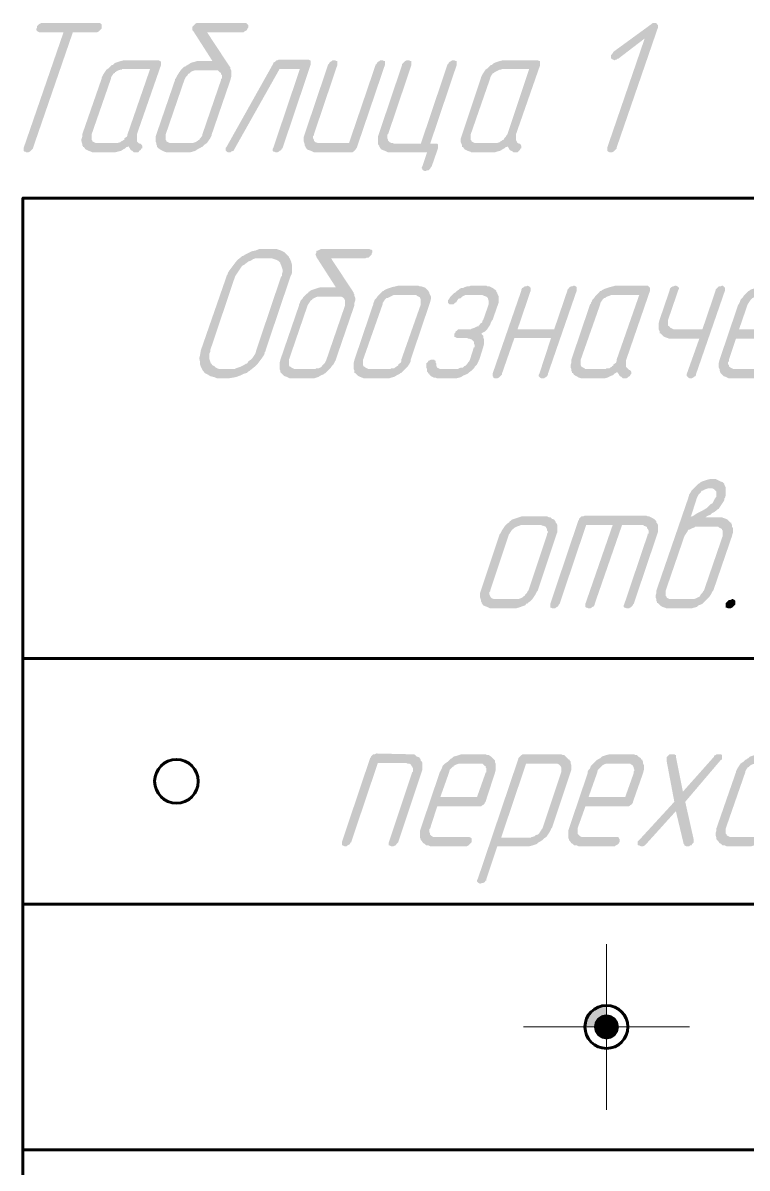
# Model space of a CAD drawing. Extents: x 346 to 4955, y 45 to 639.
# Drawn here: x 1198.06 to 1221.55, y 162.21 to 199.39 of the extents above; entities that cross this region are included whole.
import ezdxf

# ---------------------------------------------------------------- set-up
doc = ezdxf.new("R2010")
doc.units = 0
doc.header["$MEASUREMENT"] = 0
doc.layers.add('PDF _Геометрия', color=7, linetype='CONTINUOUS')
doc.layers.add('PDF _Сплошная заливка', color=7, linetype='CONTINUOUS')

msp = doc.modelspace()

# ---------------------------------------------------------------- hatches: boundary and pattern name
at = {"layer": 'PDF _Сплошная заливка', "transparency": 33554559}
for points in [[(1200.592, 199.37), (1200.618, 199.344), (1200.618, 199.319), (1200.618, 199.294), (1200.618, 199.243), (1200.618, 199.243), (1200.618, 199.218), (1200.567, 199.167), (1200.542, 199.142), (1200.517, 199.116), (1200.466, 199.091), (1200.415, 199.091), (1199.681, 199.091), (1198.391, 195.344), (1198.391, 195.319), (1198.391, 195.319), (1198.34, 195.268), (1198.315, 195.243), (1198.289, 195.218), (1198.239, 195.192), (1198.188, 195.192), (1198.163, 195.192), (1198.138, 195.218), (1198.112, 195.218), (1198.087, 195.243), (1198.087, 195.294), (1198.087, 195.344), (1199.378, 199.091), (1198.593, 199.091), (1198.543, 199.116), (1198.517, 199.142), (1198.492, 199.167), (1198.492, 199.192), (1198.517, 199.243), (1198.517, 199.243), (1198.517, 199.268), (1198.517, 199.294), (1198.543, 199.319), (1198.568, 199.344), (1198.618, 199.37), (1198.669, 199.395), (1198.72, 199.395), (1200.542, 199.395)], [(1218.637, 199.37), (1218.637, 199.344), (1218.662, 199.319), (1218.662, 199.294), (1218.662, 199.243), (1217.321, 195.344), (1217.321, 195.319), (1217.321, 195.319), (1217.27, 195.268), (1217.245, 195.243), (1217.22, 195.218), (1217.169, 195.192), (1217.118, 195.192), (1217.093, 195.192), (1217.043, 195.218), (1217.043, 195.218), (1217.017, 195.243), (1217.017, 195.294), (1217.017, 195.344), (1218.232, 198.889), (1217.372, 198.23), (1217.346, 198.23), (1217.321, 198.205), (1217.296, 198.205), (1217.245, 198.18), (1217.245, 198.18), (1217.22, 198.205), (1217.194, 198.205), (1217.169, 198.23), (1217.144, 198.23), (1217.144, 198.256), (1217.144, 198.306), (1217.144, 198.332), (1217.144, 198.357), (1217.169, 198.382), (1217.194, 198.408), (1217.22, 198.458), (1218.434, 199.344), (1218.434, 199.344), (1218.46, 199.37), (1218.51, 199.395), (1218.561, 199.395), (1218.586, 199.395)], [(1207.375, 198.18), (1207.4, 198.154), (1207.4, 198.129), (1207.4, 198.104), (1207.4, 198.053), (1206.489, 195.344), (1206.489, 195.319), (1206.464, 195.319), (1206.439, 195.268), (1206.388, 195.243), (1206.363, 195.218), (1206.312, 195.192), (1206.261, 195.192), (1206.261, 195.192), (1206.211, 195.218), (1206.185, 195.218), (1206.16, 195.243), (1206.16, 195.294), (1206.185, 195.344), (1207.046, 197.901), (1206.388, 197.901), (1204.92, 195.294), (1204.92, 195.294), (1204.92, 195.294), (1204.895, 195.243), (1204.819, 195.218), (1204.794, 195.192), (1204.743, 195.192), (1204.718, 195.192), (1204.667, 195.218), (1204.667, 195.218), (1204.642, 195.243), (1204.642, 195.294), (1204.642, 195.319), (1204.642, 195.344), (1204.667, 195.37), (1206.185, 198.078), (1206.185, 198.078), (1206.185, 198.104), (1206.236, 198.129), (1206.287, 198.18), (1206.312, 198.18), (1206.363, 198.205), (1207.324, 198.205)], [(1209.779, 198.154), (1209.804, 198.154), (1209.804, 198.129), (1209.804, 198.078), (1209.804, 198.028), (1208.893, 195.344), (1208.893, 195.319), (1208.868, 195.319), (1208.843, 195.268), (1208.817, 195.243), (1208.792, 195.218), (1208.742, 195.192), (1208.691, 195.192), (1207.552, 195.192), (1207.501, 195.192), (1207.451, 195.218), (1207.4, 195.243), (1207.324, 195.268), (1207.274, 195.294), (1207.223, 195.37), (1207.223, 195.37), (1207.223, 195.395), (1207.198, 195.42), (1207.198, 195.471), (1207.172, 195.547), (1207.172, 195.623), (1207.172, 195.699), (1207.198, 195.775), (1207.957, 198.028), (1207.957, 198.053), (1207.982, 198.053), (1208.008, 198.104), (1208.033, 198.129), (1208.084, 198.154), (1208.109, 198.18), (1208.16, 198.18), (1208.185, 198.18), (1208.235, 198.154), (1208.261, 198.154), (1208.261, 198.129), (1208.261, 198.078), (1208.261, 198.028), (1207.501, 195.775), (1207.501, 195.775), (1207.501, 195.775), (1207.501, 195.749), (1207.476, 195.724), (1207.476, 195.648), (1207.501, 195.597), (1207.501, 195.572), (1207.527, 195.547), (1207.552, 195.522), (1207.628, 195.496), (1207.653, 195.496), (1207.704, 195.496), (1208.64, 195.496), (1209.501, 198.028), (1209.501, 198.053), (1209.526, 198.053), (1209.551, 198.104), (1209.577, 198.129), (1209.627, 198.154), (1209.653, 198.18), (1209.703, 198.18), (1209.729, 198.18)], [(1212.108, 198.154), (1212.133, 198.154), (1212.133, 198.129), (1212.133, 198.078), (1212.133, 198.028), (1211.272, 195.471), (1211.45, 195.471), (1211.5, 195.471), (1211.525, 195.446), (1211.525, 195.42), (1211.525, 195.37), (1211.525, 195.319), (1211.323, 194.737), (1211.323, 194.737), (1211.298, 194.711), (1211.272, 194.661), (1211.247, 194.635), (1211.222, 194.61), (1211.171, 194.61), (1211.121, 194.585), (1211.095, 194.585), (1211.045, 194.61), (1211.019, 194.635), (1211.019, 194.661), (1210.994, 194.686), (1211.019, 194.737), (1211.171, 195.192), (1209.956, 195.192), (1209.906, 195.192), (1209.855, 195.218), (1209.804, 195.243), (1209.729, 195.268), (1209.678, 195.294), (1209.627, 195.37), (1209.627, 195.37), (1209.627, 195.395), (1209.602, 195.42), (1209.577, 195.471), (1209.577, 195.547), (1209.577, 195.623), (1209.577, 195.699), (1209.602, 195.775), (1210.361, 198.028), (1210.361, 198.053), (1210.361, 198.053), (1210.412, 198.104), (1210.437, 198.129), (1210.463, 198.154), (1210.513, 198.18), (1210.564, 198.18), (1210.589, 198.18), (1210.64, 198.154), (1210.665, 198.154), (1210.665, 198.129), (1210.665, 198.078), (1210.665, 198.028), (1209.906, 195.775), (1209.906, 195.775), (1209.88, 195.775), (1209.88, 195.749), (1209.88, 195.724), (1209.88, 195.648), (1209.906, 195.597), (1209.906, 195.572), (1209.906, 195.572), (1209.931, 195.547), (1209.956, 195.522), (1210.007, 195.496), (1210.058, 195.496), (1210.108, 195.471), (1210.969, 195.471), (1211.829, 198.028), (1211.829, 198.053), (1211.854, 198.053), (1211.88, 198.104), (1211.905, 198.129), (1211.956, 198.154), (1211.981, 198.18), (1212.032, 198.18), (1212.057, 198.18)], [(1213.12, 190.838), (1213.196, 190.838), (1213.246, 190.813), (1213.297, 190.788), (1213.373, 190.737), (1213.424, 190.686), (1213.424, 190.661), (1213.449, 190.636), (1213.449, 190.61), (1213.474, 190.56), (1213.499, 190.509), (1213.499, 190.433), (1213.499, 190.332), (1213.474, 190.256), (1213.297, 189.75), (1213.297, 189.75), (1213.272, 189.724), (1213.246, 189.674), (1213.221, 189.598), (1213.17, 189.522), (1213.12, 189.446), (1213.044, 189.37), (1212.943, 189.319), (1212.943, 189.294), (1212.968, 189.269), (1212.993, 189.243), (1212.993, 189.193), (1213.019, 189.117), (1213.019, 189.041), (1213.019, 188.965), (1212.993, 188.864), (1212.867, 188.459), (1212.841, 188.433), (1212.841, 188.408), (1212.816, 188.357), (1212.791, 188.307), (1212.74, 188.256), (1212.69, 188.18), (1212.614, 188.104), (1212.512, 188.028), (1212.512, 188.028), (1212.487, 188.003), (1212.437, 187.978), (1212.361, 187.952), (1212.285, 187.902), (1212.209, 187.876), (1212.108, 187.851), (1212.032, 187.851), (1211.551, 187.851), (1211.5, 187.851), (1211.45, 187.876), (1211.399, 187.876), (1211.348, 187.902), (1211.298, 187.927), (1211.247, 187.978), (1211.247, 187.978), (1211.247, 188.003), (1211.222, 188.003), (1211.196, 188.053), (1211.171, 188.079), (1211.171, 188.155), (1211.146, 188.205), (1211.146, 188.256), (1211.146, 188.281), (1211.146, 188.281), (1211.146, 188.332), (1211.146, 188.332), (1211.146, 188.357), (1211.171, 188.357), (1211.196, 188.383), (1211.222, 188.433), (1211.247, 188.433), (1211.298, 188.459), (1211.348, 188.459), (1211.374, 188.459), (1211.399, 188.459), (1211.424, 188.433), (1211.45, 188.433), (1211.45, 188.383), (1211.45, 188.357), (1211.45, 188.357), (1211.475, 188.332), (1211.475, 188.307), (1211.475, 188.256), (1211.5, 188.205), (1211.551, 188.18), (1211.601, 188.155), (1211.677, 188.155), (1212.133, 188.155), (1212.183, 188.155), (1212.209, 188.18), (1212.285, 188.205), (1212.335, 188.205), (1212.386, 188.256), (1212.386, 188.256), (1212.411, 188.256), (1212.437, 188.281), (1212.462, 188.307), (1212.512, 188.383), (1212.538, 188.408), (1212.563, 188.459), (1212.69, 188.864), (1212.69, 188.864), (1212.715, 188.864), (1212.715, 188.889), (1212.715, 188.94), (1212.69, 188.99), (1212.69, 189.041), (1212.664, 189.066), (1212.664, 189.066), (1212.639, 189.091), (1212.614, 189.117), (1212.538, 189.142), (1212.512, 189.142), (1212.462, 189.167), (1212.133, 189.167), (1212.082, 189.193), (1212.057, 189.193), (1212.057, 189.218), (1212.057, 189.269), (1212.057, 189.319), (1212.057, 189.319), (1212.082, 189.319), (1212.108, 189.395), (1212.133, 189.395), (1212.183, 189.446), (1212.209, 189.446), (1212.259, 189.446), (1212.588, 189.446), (1212.614, 189.471), (1212.639, 189.471), (1212.715, 189.496), (1212.765, 189.522), (1212.816, 189.547), (1212.841, 189.547), (1212.841, 189.572), (1212.867, 189.572), (1212.892, 189.623), (1212.968, 189.674), (1212.968, 189.724), (1212.993, 189.75), (1213.17, 190.256), (1213.17, 190.256), (1213.17, 190.281), (1213.17, 190.307), (1213.17, 190.332), (1213.17, 190.382), (1213.145, 190.433), (1213.145, 190.458), (1213.145, 190.458), (1213.12, 190.484), (1213.095, 190.509), (1213.019, 190.534), (1212.968, 190.56), (1212.943, 190.56), (1212.462, 190.56), (1212.411, 190.56), (1212.361, 190.534), (1212.31, 190.509), (1212.259, 190.458), (1212.183, 190.433), (1212.133, 190.357), (1212.133, 190.332), (1212.133, 190.332), (1212.082, 190.307), (1212.032, 190.256), (1212.006, 190.256), (1211.956, 190.256), (1211.956, 190.256), (1211.905, 190.256), (1211.88, 190.281), (1211.854, 190.307), (1211.854, 190.332), (1211.854, 190.382), (1211.854, 190.408), (1211.88, 190.408), (1211.88, 190.433), (1211.905, 190.458), (1211.905, 190.458), (1211.93, 190.509), (1211.981, 190.56), (1212.032, 190.61), (1212.082, 190.636), (1212.133, 190.686), (1212.209, 190.737), (1212.209, 190.737), (1212.234, 190.762), (1212.285, 190.788), (1212.335, 190.788), (1212.386, 190.813), (1212.462, 190.838), (1212.538, 190.838), (1212.588, 190.863), (1213.095, 190.863)], [(1216.005, 190.838), (1216.03, 190.813), (1216.03, 190.788), (1216.03, 190.762), (1216.03, 190.712), (1215.094, 188.003), (1215.094, 188.003), (1215.094, 187.978), (1215.068, 187.927), (1215.043, 187.902), (1214.993, 187.876), (1214.967, 187.851), (1214.917, 187.851), (1214.891, 187.851), (1214.841, 187.876), (1214.815, 187.902), (1214.79, 187.927), (1214.79, 187.952), (1214.815, 188.003), (1215.195, 189.167), (1214.006, 189.167), (1213.601, 188.003), (1213.601, 188.003), (1213.601, 187.978), (1213.55, 187.927), (1213.525, 187.902), (1213.499, 187.876), (1213.449, 187.851), (1213.398, 187.851), (1213.373, 187.851), (1213.322, 187.876), (1213.322, 187.902), (1213.297, 187.927), (1213.297, 187.952), (1213.297, 188.003), (1214.233, 190.712), (1214.233, 190.712), (1214.233, 190.737), (1214.259, 190.788), (1214.309, 190.813), (1214.335, 190.838), (1214.385, 190.838), (1214.436, 190.863), (1214.436, 190.863), (1214.486, 190.838), (1214.512, 190.813), (1214.537, 190.788), (1214.537, 190.762), (1214.537, 190.712), (1214.107, 189.446), (1215.296, 189.446), (1215.727, 190.712), (1215.727, 190.712), (1215.727, 190.737), (1215.777, 190.788), (1215.802, 190.813), (1215.828, 190.838), (1215.878, 190.838), (1215.929, 190.863), (1215.954, 190.863)], [(1220.788, 190.838), (1220.813, 190.813), (1220.839, 190.788), (1220.839, 190.762), (1220.839, 190.712), (1219.902, 188.003), (1219.902, 188.003), (1219.902, 187.978), (1219.877, 187.927), (1219.826, 187.902), (1219.801, 187.876), (1219.751, 187.851), (1219.7, 187.851), (1219.7, 187.851), (1219.649, 187.876), (1219.624, 187.902), (1219.599, 187.927), (1219.599, 187.952), (1219.599, 188.003), (1220.004, 189.142), (1219.067, 189.142), (1219.017, 189.142), (1218.966, 189.167), (1218.89, 189.193), (1218.839, 189.218), (1218.789, 189.269), (1218.738, 189.319), (1218.713, 189.319), (1218.713, 189.345), (1218.713, 189.395), (1218.688, 189.446), (1218.688, 189.496), (1218.688, 189.572), (1218.688, 189.648), (1218.713, 189.75), (1219.042, 190.712), (1219.042, 190.712), (1219.042, 190.737), (1219.067, 190.788), (1219.092, 190.813), (1219.143, 190.838), (1219.168, 190.838), (1219.219, 190.863), (1219.244, 190.863), (1219.295, 190.838), (1219.32, 190.813), (1219.346, 190.788), (1219.346, 190.762), (1219.32, 190.712), (1218.991, 189.75), (1218.991, 189.75), (1218.991, 189.724), (1218.991, 189.699), (1218.991, 189.674), (1218.991, 189.598), (1218.991, 189.572), (1219.017, 189.547), (1219.042, 189.522), (1219.067, 189.496), (1219.118, 189.471), (1219.168, 189.446), (1219.194, 189.446), (1220.105, 189.446), (1220.535, 190.712), (1220.535, 190.712), (1220.535, 190.737), (1220.586, 190.788), (1220.611, 190.813), (1220.636, 190.838), (1220.687, 190.838), (1220.738, 190.863), (1220.763, 190.863)], [(1218.333, 183.37), (1218.384, 183.37), (1218.434, 183.345), (1218.485, 183.319), (1218.561, 183.269), (1218.612, 183.218), (1218.612, 183.193), (1218.612, 183.167), (1218.637, 183.142), (1218.662, 183.092), (1218.662, 183.016), (1218.662, 182.965), (1218.662, 182.864), (1218.637, 182.788), (1217.878, 180.535), (1217.878, 180.535), (1217.852, 180.509), (1217.827, 180.459), (1217.802, 180.433), (1217.751, 180.408), (1217.726, 180.383), (1217.675, 180.383), (1217.65, 180.383), (1217.599, 180.408), (1217.574, 180.408), (1217.549, 180.433), (1217.549, 180.484), (1217.574, 180.535), (1218.333, 182.788), (1218.333, 182.788), (1218.333, 182.813), (1218.359, 182.813), (1218.359, 182.864), (1218.359, 182.914), (1218.333, 182.965), (1218.308, 182.99), (1218.308, 182.99), (1218.308, 183.016), (1218.283, 183.041), (1218.207, 183.066), (1218.181, 183.092), (1218.131, 183.092), (1217.498, 183.092), (1216.612, 180.535), (1216.612, 180.535), (1216.612, 180.509), (1216.587, 180.459), (1216.536, 180.433), (1216.511, 180.408), (1216.46, 180.383), (1216.41, 180.383), (1216.41, 180.383), (1216.359, 180.408), (1216.334, 180.408), (1216.309, 180.433), (1216.309, 180.484), (1216.309, 180.535), (1217.194, 183.092), (1216.334, 183.092), (1215.473, 180.535), (1215.473, 180.535), (1215.448, 180.509), (1215.423, 180.459), (1215.398, 180.433), (1215.347, 180.408), (1215.322, 180.383), (1215.271, 180.383), (1215.246, 180.383), (1215.195, 180.408), (1215.17, 180.408), (1215.17, 180.433), (1215.17, 180.484), (1215.17, 180.535), (1216.081, 183.243), (1216.081, 183.243), (1216.106, 183.269), (1216.106, 183.294), (1216.131, 183.319), (1216.157, 183.345), (1216.182, 183.37), (1216.233, 183.37), (1216.283, 183.395), (1218.283, 183.395)], [(1221.142, 180.661), (1221.168, 180.636), (1221.168, 180.611), (1221.168, 180.585), (1221.168, 180.535), (1221.168, 180.535), (1221.168, 180.509), (1221.117, 180.459), (1221.092, 180.433), (1221.066, 180.408), (1221.016, 180.383), (1220.965, 180.383), (1220.94, 180.383), (1220.889, 180.408), (1220.864, 180.408), (1220.864, 180.433), (1220.864, 180.484), (1220.864, 180.535), (1220.864, 180.535), (1220.864, 180.56), (1220.889, 180.585), (1220.915, 180.611), (1220.94, 180.636), (1220.965, 180.661), (1221.016, 180.661), (1221.066, 180.687), (1221.092, 180.687)], [(1210.589, 175.649), (1210.64, 175.649), (1210.69, 175.649), (1210.741, 175.649), (1210.791, 175.623), (1210.842, 175.573), (1210.918, 175.548), (1210.969, 175.472), (1210.969, 175.472), (1210.969, 175.446), (1210.994, 175.421), (1211.019, 175.37), (1211.019, 175.294), (1211.019, 175.218), (1211.019, 175.142), (1210.994, 175.067), (1210.235, 172.788), (1210.235, 172.788), (1210.235, 172.788), (1210.184, 172.737), (1210.159, 172.687), (1210.134, 172.687), (1210.083, 172.662), (1210.032, 172.662), (1210.007, 172.662), (1209.956, 172.687), (1209.931, 172.687), (1209.931, 172.712), (1209.931, 172.737), (1209.931, 172.788), (1210.69, 175.067), (1210.69, 175.067), (1210.716, 175.092), (1210.716, 175.092), (1210.716, 175.142), (1210.716, 175.193), (1210.69, 175.244), (1210.665, 175.269), (1210.665, 175.269), (1210.665, 175.294), (1210.64, 175.32), (1210.589, 175.345), (1210.538, 175.345), (1210.488, 175.37), (1209.577, 175.37), (1208.716, 172.813), (1208.716, 172.788), (1208.691, 172.788), (1208.666, 172.737), (1208.64, 172.712), (1208.59, 172.687), (1208.564, 172.662), (1208.514, 172.662), (1208.488, 172.662), (1208.438, 172.687), (1208.413, 172.687), (1208.413, 172.712), (1208.413, 172.763), (1208.413, 172.813), (1209.324, 175.522), (1209.324, 175.522), (1209.349, 175.548), (1209.349, 175.573), (1209.374, 175.598), (1209.4, 175.623), (1209.425, 175.649), (1209.475, 175.649), (1209.526, 175.674)], [(1219.194, 175.649), (1219.219, 175.623), (1219.244, 175.623), (1219.244, 175.573), (1219.472, 174.434), (1220.484, 175.573), (1220.484, 175.573), (1220.484, 175.598), (1220.535, 175.623), (1220.56, 175.649), (1220.611, 175.649), (1220.662, 175.649), (1220.712, 175.649), (1220.738, 175.623), (1220.738, 175.598), (1220.738, 175.573), (1220.738, 175.522), (1220.738, 175.497), (1220.738, 175.472), (1220.712, 175.472), (1220.687, 175.446), (1219.548, 174.105), (1219.826, 172.864), (1219.826, 172.864), (1219.826, 172.864), (1219.826, 172.839), (1219.826, 172.788), (1219.826, 172.788), (1219.826, 172.788), (1219.801, 172.763), (1219.776, 172.737), (1219.751, 172.687), (1219.7, 172.687), (1219.675, 172.662), (1219.599, 172.662), (1219.599, 172.662), (1219.573, 172.662), (1219.523, 172.687), (1219.523, 172.712), (1219.497, 172.737), (1219.244, 173.801), (1218.283, 172.737), (1218.257, 172.712), (1218.232, 172.687), (1218.181, 172.662), (1218.156, 172.662), (1218.131, 172.662), (1218.105, 172.662), (1218.055, 172.687), (1218.03, 172.687), (1218.004, 172.712), (1218.004, 172.737), (1218.004, 172.788), (1218.004, 172.813), (1218.03, 172.839), (1218.03, 172.839), (1218.055, 172.864), (1219.194, 174.105), (1218.941, 175.446), (1218.941, 175.446), (1218.941, 175.472), (1218.941, 175.497), (1218.941, 175.522), (1218.941, 175.522), (1218.941, 175.548), (1218.966, 175.573), (1218.991, 175.598), (1219.017, 175.623), (1219.042, 175.649), (1219.092, 175.649), (1219.143, 175.649), (1219.168, 175.649)], [(1216.991, 166.796), (1216.288, 166.796), (1216.312, 166.979), (1216.382, 167.148), (1216.494, 167.294), (1216.64, 167.406), (1216.809, 167.476), (1216.991, 167.5)], [(1216.991, 166.796), (1216.585, 166.796), (1216.616, 166.952), (1216.704, 167.084), (1216.836, 167.172), (1216.991, 167.203)]]:
    msp.add_hatch(color=256, dxfattribs=at).paths.add_polyline_path(points)
h = msp.add_hatch(color=256, dxfattribs=at)
h.paths.add_polyline_path([(1204.287, 197.851), (1203.68, 197.851), (1203.655, 197.851), (1203.629, 197.851), (1203.553, 197.825), (1203.503, 197.8), (1203.452, 197.749), (1203.452, 197.749), (1203.427, 197.749), (1203.402, 197.699), (1203.351, 197.648), (1203.3, 197.547), (1202.693, 195.775), (1202.693, 195.775), (1202.693, 195.775), (1202.693, 195.749), (1202.693, 195.724), (1202.693, 195.648), (1202.693, 195.597), (1202.718, 195.572), (1202.718, 195.547), (1202.769, 195.522), (1202.82, 195.496), (1202.87, 195.496), (1202.895, 195.496), (1203.528, 195.496), (1203.528, 195.496), (1203.579, 195.496), (1203.655, 195.522), (1203.705, 195.547), (1203.731, 195.572), (1203.731, 195.572), (1203.756, 195.597), (1203.781, 195.597), (1203.807, 195.648), (1203.857, 195.699), (1203.882, 195.749), (1203.882, 195.775), (1204.49, 197.547), (1204.49, 197.572), (1204.49, 197.572), (1204.515, 197.597), (1204.515, 197.623), (1204.515, 197.699), (1204.49, 197.724), (1204.49, 197.749), (1204.49, 197.775), (1204.465, 197.775), (1204.439, 197.8), (1204.389, 197.851), (1204.338, 197.851)], flags=0)
h.paths.add_polyline_path([(1205.325, 199.37), (1205.35, 199.344), (1205.376, 199.319), (1205.376, 199.294), (1205.376, 199.243), (1205.376, 199.243), (1205.35, 199.218), (1205.325, 199.167), (1205.3, 199.142), (1205.249, 199.116), (1205.224, 199.091), (1205.173, 199.091), (1204.034, 199.091), (1204.768, 197.977), (1204.768, 197.977), (1204.794, 197.952), (1204.794, 197.901), (1204.819, 197.851), (1204.819, 197.8), (1204.819, 197.724), (1204.819, 197.648), (1204.794, 197.547), (1204.186, 195.775), (1204.186, 195.775), (1204.186, 195.749), (1204.161, 195.699), (1204.136, 195.648), (1204.085, 195.572), (1204.034, 195.496), (1203.958, 195.446), (1203.882, 195.37), (1203.857, 195.37), (1203.832, 195.344), (1203.781, 195.319), (1203.731, 195.294), (1203.655, 195.243), (1203.579, 195.218), (1203.478, 195.192), (1203.402, 195.192), (1202.744, 195.192), (1202.718, 195.192), (1202.642, 195.218), (1202.592, 195.243), (1202.541, 195.268), (1202.465, 195.319), (1202.415, 195.37), (1202.415, 195.37), (1202.415, 195.395), (1202.389, 195.446), (1202.389, 195.496), (1202.364, 195.547), (1202.364, 195.623), (1202.364, 195.699), (1202.389, 195.775), (1202.997, 197.547), (1202.997, 197.572), (1203.022, 197.597), (1203.047, 197.648), (1203.073, 197.699), (1203.123, 197.775), (1203.174, 197.851), (1203.224, 197.901), (1203.3, 197.977), (1203.326, 197.977), (1203.351, 198.003), (1203.402, 198.028), (1203.478, 198.078), (1203.528, 198.104), (1203.629, 198.129), (1203.705, 198.154), (1203.807, 198.154), (1204.211, 198.154), (1203.579, 199.142), (1203.579, 199.142), (1203.553, 199.167), (1203.553, 199.218), (1203.553, 199.268), (1203.553, 199.268), (1203.579, 199.294), (1203.579, 199.294), (1203.604, 199.319), (1203.629, 199.344), (1203.655, 199.37), (1203.705, 199.395), (1203.781, 199.395), (1205.3, 199.395)], flags=0)
h = msp.add_hatch(color=256, dxfattribs=at)
h.paths.add_polyline_path([(1202.187, 197.901), (1201.276, 197.901), (1201.276, 197.876), (1201.225, 197.876), (1201.149, 197.851), (1201.099, 197.825), (1201.073, 197.8), (1201.048, 197.8), (1201.048, 197.775), (1200.997, 197.749), (1200.947, 197.673), (1200.921, 197.623), (1200.921, 197.597), (1200.289, 195.775), (1200.289, 195.775), (1200.289, 195.775), (1200.289, 195.749), (1200.289, 195.724), (1200.289, 195.648), (1200.289, 195.597), (1200.314, 195.572), (1200.314, 195.547), (1200.365, 195.522), (1200.415, 195.496), (1200.441, 195.496), (1200.491, 195.496), (1201.073, 195.496), (1201.099, 195.496), (1201.124, 195.496), (1201.225, 195.522), (1201.25, 195.547), (1201.301, 195.572), (1201.301, 195.572), (1201.326, 195.597), (1201.352, 195.597), (1201.352, 195.648), (1201.428, 195.699), (1201.453, 195.749), (1201.453, 195.775)], flags=0)
h.paths.add_polyline_path([(1202.516, 198.154), (1202.516, 198.154), (1202.541, 198.129), (1202.541, 198.078), (1202.541, 198.028), (1201.757, 195.775), (1201.757, 195.775), (1201.757, 195.749), (1201.757, 195.699), (1201.757, 195.648), (1201.757, 195.597), (1201.757, 195.547), (1201.807, 195.496), (1201.858, 195.471), (1201.858, 195.471), (1201.883, 195.471), (1201.908, 195.446), (1201.934, 195.395), (1201.934, 195.37), (1201.934, 195.319), (1201.934, 195.319), (1201.908, 195.319), (1201.883, 195.268), (1201.833, 195.243), (1201.807, 195.192), (1201.757, 195.192), (1201.706, 195.192), (1201.706, 195.192), (1201.655, 195.192), (1201.63, 195.218), (1201.605, 195.243), (1201.554, 195.268), (1201.529, 195.319), (1201.478, 195.395), (1201.453, 195.37), (1201.428, 195.37), (1201.377, 195.319), (1201.326, 195.294), (1201.25, 195.243), (1201.149, 195.218), (1201.048, 195.192), (1200.947, 195.192), (1200.339, 195.192), (1200.314, 195.192), (1200.263, 195.218), (1200.187, 195.243), (1200.137, 195.268), (1200.086, 195.294), (1200.036, 195.37), (1200.01, 195.37), (1200.01, 195.395), (1199.985, 195.42), (1199.985, 195.471), (1199.96, 195.547), (1199.96, 195.623), (1199.985, 195.699), (1199.985, 195.775), (1200.618, 197.597), (1200.618, 197.597), (1200.618, 197.623), (1200.643, 197.673), (1200.668, 197.724), (1200.719, 197.8), (1200.77, 197.876), (1200.846, 197.927), (1200.921, 198.003), (1200.947, 198.028), (1200.972, 198.028), (1201.023, 198.078), (1201.073, 198.104), (1201.149, 198.129), (1201.225, 198.154), (1201.326, 198.18), (1201.402, 198.18), (1202.465, 198.18)], flags=0)
h = msp.add_hatch(color=256, dxfattribs=at)
h.paths.add_polyline_path([(1214.486, 197.901), (1213.601, 197.901), (1213.575, 197.876), (1213.525, 197.876), (1213.474, 197.851), (1213.424, 197.825), (1213.373, 197.8), (1213.373, 197.8), (1213.348, 197.775), (1213.297, 197.749), (1213.246, 197.673), (1213.221, 197.623), (1213.221, 197.597), (1212.588, 195.775), (1212.588, 195.775), (1212.588, 195.775), (1212.588, 195.749), (1212.588, 195.724), (1212.588, 195.648), (1212.588, 195.597), (1212.614, 195.572), (1212.614, 195.547), (1212.664, 195.522), (1212.715, 195.496), (1212.765, 195.496), (1212.791, 195.496), (1213.373, 195.496), (1213.424, 195.496), (1213.449, 195.496), (1213.525, 195.522), (1213.55, 195.547), (1213.601, 195.572), (1213.601, 195.572), (1213.626, 195.597), (1213.651, 195.597), (1213.677, 195.648), (1213.727, 195.699), (1213.753, 195.749), (1213.778, 195.775)], flags=0)
h.paths.add_polyline_path([(1214.815, 198.154), (1214.841, 198.154), (1214.841, 198.129), (1214.841, 198.078), (1214.841, 198.028), (1214.056, 195.775), (1214.056, 195.775), (1214.056, 195.749), (1214.056, 195.699), (1214.056, 195.648), (1214.056, 195.597), (1214.082, 195.547), (1214.107, 195.496), (1214.157, 195.471), (1214.183, 195.471), (1214.183, 195.471), (1214.208, 195.446), (1214.233, 195.395), (1214.233, 195.37), (1214.233, 195.319), (1214.233, 195.319), (1214.208, 195.319), (1214.183, 195.268), (1214.157, 195.243), (1214.107, 195.192), (1214.082, 195.192), (1214.031, 195.192), (1214.006, 195.192), (1213.98, 195.192), (1213.955, 195.218), (1213.904, 195.243), (1213.854, 195.268), (1213.828, 195.319), (1213.778, 195.395), (1213.778, 195.37), (1213.727, 195.37), (1213.677, 195.319), (1213.626, 195.294), (1213.55, 195.243), (1213.449, 195.218), (1213.373, 195.192), (1213.272, 195.192), (1212.664, 195.192), (1212.614, 195.192), (1212.563, 195.218), (1212.487, 195.243), (1212.437, 195.268), (1212.386, 195.294), (1212.335, 195.37), (1212.31, 195.37), (1212.31, 195.395), (1212.31, 195.42), (1212.285, 195.471), (1212.259, 195.547), (1212.259, 195.623), (1212.285, 195.699), (1212.31, 195.775), (1212.917, 197.597), (1212.917, 197.597), (1212.917, 197.623), (1212.943, 197.673), (1212.968, 197.724), (1213.019, 197.8), (1213.069, 197.876), (1213.145, 197.927), (1213.221, 198.003), (1213.246, 198.028), (1213.272, 198.028), (1213.322, 198.078), (1213.373, 198.104), (1213.449, 198.129), (1213.525, 198.154), (1213.626, 198.18), (1213.727, 198.18), (1214.765, 198.18)], flags=0)
h = msp.add_hatch(color=256, dxfattribs=at)
h.paths.add_polyline_path([(1206.059, 191.75), (1205.73, 191.75), (1205.679, 191.75), (1205.603, 191.75), (1205.527, 191.724), (1205.452, 191.674), (1205.376, 191.648), (1205.274, 191.572), (1205.274, 191.572), (1205.249, 191.547), (1205.198, 191.522), (1205.148, 191.471), (1205.097, 191.395), (1205.047, 191.319), (1204.996, 191.243), (1204.945, 191.167), (1204.136, 188.762), (1204.136, 188.737), (1204.136, 188.712), (1204.11, 188.661), (1204.11, 188.61), (1204.11, 188.534), (1204.11, 188.484), (1204.136, 188.408), (1204.161, 188.332), (1204.186, 188.332), (1204.186, 188.307), (1204.211, 188.281), (1204.262, 188.256), (1204.313, 188.205), (1204.363, 188.18), (1204.439, 188.155), (1204.54, 188.155), (1204.87, 188.155), (1204.92, 188.155), (1204.971, 188.18), (1205.047, 188.205), (1205.123, 188.231), (1205.224, 188.281), (1205.3, 188.332), (1205.325, 188.332), (1205.35, 188.357), (1205.376, 188.408), (1205.452, 188.459), (1205.502, 188.509), (1205.553, 188.585), (1205.603, 188.661), (1205.629, 188.762), (1206.439, 191.167), (1206.464, 191.167), (1206.464, 191.193), (1206.464, 191.243), (1206.489, 191.319), (1206.489, 191.37), (1206.464, 191.446), (1206.439, 191.522), (1206.413, 191.572), (1206.413, 191.598), (1206.388, 191.623), (1206.363, 191.648), (1206.337, 191.674), (1206.287, 191.699), (1206.211, 191.724), (1206.135, 191.75)], flags=0)
h.paths.add_polyline_path([(1206.211, 192.053), (1206.287, 192.053), (1206.363, 192.028), (1206.439, 192.003), (1206.54, 191.952), (1206.616, 191.876), (1206.692, 191.8), (1206.692, 191.775), (1206.717, 191.75), (1206.742, 191.699), (1206.768, 191.623), (1206.793, 191.522), (1206.793, 191.42), (1206.793, 191.294), (1206.768, 191.218), (1206.742, 191.167), (1205.932, 188.762), (1205.932, 188.737), (1205.932, 188.737), (1205.907, 188.712), (1205.907, 188.686), (1205.882, 188.61), (1205.831, 188.534), (1205.755, 188.433), (1205.679, 188.332), (1205.578, 188.231), (1205.452, 188.129), (1205.452, 188.129), (1205.426, 188.104), (1205.426, 188.104), (1205.376, 188.079), (1205.325, 188.028), (1205.224, 188.003), (1205.123, 187.952), (1204.996, 187.902), (1204.87, 187.876), (1204.718, 187.851), (1204.414, 187.851), (1204.363, 187.851), (1204.313, 187.876), (1204.237, 187.902), (1204.136, 187.927), (1204.06, 187.978), (1203.958, 188.028), (1203.882, 188.129), (1203.882, 188.129), (1203.857, 188.18), (1203.832, 188.231), (1203.807, 188.307), (1203.807, 188.383), (1203.781, 188.509), (1203.807, 188.61), (1203.832, 188.762), (1204.667, 191.167), (1204.667, 191.167), (1204.667, 191.167), (1204.667, 191.193), (1204.692, 191.218), (1204.718, 191.294), (1204.768, 191.37), (1204.844, 191.471), (1204.92, 191.572), (1205.021, 191.699), (1205.148, 191.8), (1205.148, 191.8), (1205.148, 191.8), (1205.173, 191.825), (1205.198, 191.825), (1205.274, 191.876), (1205.376, 191.927), (1205.477, 191.977), (1205.603, 192.003), (1205.73, 192.053), (1205.857, 192.053), (1206.185, 192.053)], flags=0)
h = msp.add_hatch(color=256, dxfattribs=at)
h.paths.add_polyline_path([(1208.311, 190.509), (1207.679, 190.509), (1207.653, 190.509), (1207.628, 190.509), (1207.552, 190.484), (1207.501, 190.458), (1207.451, 190.433), (1207.451, 190.433), (1207.451, 190.408), (1207.4, 190.382), (1207.35, 190.307), (1207.299, 190.231), (1206.692, 188.459), (1206.692, 188.433), (1206.692, 188.433), (1206.692, 188.408), (1206.692, 188.383), (1206.692, 188.307), (1206.692, 188.281), (1206.717, 188.231), (1206.742, 188.231), (1206.768, 188.205), (1206.818, 188.18), (1206.869, 188.155), (1206.919, 188.155), (1207.527, 188.155), (1207.552, 188.155), (1207.577, 188.18), (1207.653, 188.18), (1207.704, 188.205), (1207.755, 188.231), (1207.755, 188.256), (1207.755, 188.256), (1207.78, 188.281), (1207.805, 188.307), (1207.856, 188.357), (1207.881, 188.408), (1207.906, 188.459), (1208.514, 190.231), (1208.514, 190.231), (1208.514, 190.256), (1208.514, 190.256), (1208.514, 190.281), (1208.514, 190.357), (1208.514, 190.382), (1208.488, 190.433), (1208.488, 190.433), (1208.488, 190.433), (1208.438, 190.484), (1208.387, 190.509), (1208.337, 190.509)], flags=0)
h.paths.add_polyline_path([(1209.349, 192.028), (1209.374, 192.028), (1209.4, 192.003), (1209.4, 191.952), (1209.374, 191.901), (1209.374, 191.901), (1209.374, 191.876), (1209.324, 191.825), (1209.298, 191.8), (1209.273, 191.775), (1209.222, 191.775), (1209.172, 191.75), (1208.058, 191.75), (1208.792, 190.636), (1208.792, 190.636), (1208.792, 190.61), (1208.817, 190.585), (1208.817, 190.534), (1208.843, 190.458), (1208.843, 190.382), (1208.817, 190.307), (1208.817, 190.231), (1208.21, 188.459), (1208.21, 188.433), (1208.185, 188.408), (1208.16, 188.357), (1208.134, 188.307), (1208.084, 188.256), (1208.033, 188.18), (1207.957, 188.104), (1207.881, 188.028), (1207.881, 188.028), (1207.83, 188.003), (1207.805, 187.978), (1207.729, 187.952), (1207.653, 187.902), (1207.577, 187.876), (1207.501, 187.851), (1207.4, 187.851), (1206.768, 187.851), (1206.717, 187.851), (1206.666, 187.876), (1206.616, 187.902), (1206.54, 187.927), (1206.489, 187.978), (1206.439, 188.028), (1206.439, 188.028), (1206.413, 188.053), (1206.413, 188.104), (1206.388, 188.155), (1206.388, 188.205), (1206.388, 188.281), (1206.388, 188.357), (1206.413, 188.459), (1207.021, 190.231), (1207.021, 190.231), (1207.021, 190.256), (1207.046, 190.307), (1207.071, 190.382), (1207.122, 190.433), (1207.172, 190.509), (1207.248, 190.585), (1207.324, 190.636), (1207.324, 190.661), (1207.375, 190.686), (1207.4, 190.712), (1207.476, 190.737), (1207.552, 190.762), (1207.628, 190.788), (1207.729, 190.813), (1207.805, 190.813), (1208.21, 190.813), (1207.577, 191.8), (1207.577, 191.8), (1207.577, 191.825), (1207.552, 191.876), (1207.577, 191.927), (1207.577, 191.927), (1207.577, 191.952), (1207.577, 191.977), (1207.603, 192.003), (1207.628, 192.003), (1207.679, 192.028), (1207.729, 192.053), (1207.78, 192.053), (1209.298, 192.053)], flags=0)
h = msp.add_hatch(color=256, dxfattribs=at)
h.paths.add_polyline_path([(1210.766, 190.56), (1210.108, 190.56), (1210.083, 190.56), (1210.032, 190.534), (1209.982, 190.509), (1209.931, 190.484), (1209.88, 190.458), (1209.88, 190.458), (1209.855, 190.458), (1209.804, 190.408), (1209.754, 190.332), (1209.729, 190.307), (1209.729, 190.256), (1209.096, 188.459), (1209.096, 188.433), (1209.096, 188.433), (1209.096, 188.408), (1209.096, 188.383), (1209.096, 188.307), (1209.096, 188.281), (1209.121, 188.231), (1209.147, 188.231), (1209.172, 188.205), (1209.222, 188.18), (1209.273, 188.155), (1209.298, 188.155), (1209.956, 188.155), (1209.982, 188.155), (1210.007, 188.18), (1210.108, 188.18), (1210.134, 188.205), (1210.184, 188.231), (1210.184, 188.256), (1210.209, 188.256), (1210.235, 188.281), (1210.235, 188.307), (1210.311, 188.357), (1210.336, 188.408), (1210.336, 188.459), (1210.969, 190.256), (1210.969, 190.256), (1210.969, 190.281), (1210.969, 190.307), (1210.969, 190.332), (1210.969, 190.382), (1210.969, 190.433), (1210.943, 190.458), (1210.943, 190.458), (1210.943, 190.484), (1210.893, 190.509), (1210.842, 190.534), (1210.817, 190.56)], flags=0)
h.paths.add_polyline_path([(1210.943, 190.838), (1210.994, 190.838), (1211.07, 190.813), (1211.121, 190.788), (1211.171, 190.737), (1211.222, 190.686), (1211.222, 190.661), (1211.247, 190.636), (1211.247, 190.61), (1211.272, 190.56), (1211.298, 190.509), (1211.298, 190.433), (1211.272, 190.332), (1211.247, 190.256), (1210.64, 188.459), (1210.64, 188.433), (1210.64, 188.408), (1210.614, 188.357), (1210.589, 188.307), (1210.538, 188.231), (1210.488, 188.18), (1210.412, 188.104), (1210.336, 188.028), (1210.311, 188.028), (1210.285, 188.003), (1210.235, 187.978), (1210.184, 187.952), (1210.108, 187.902), (1210.007, 187.876), (1209.931, 187.851), (1209.83, 187.851), (1209.172, 187.851), (1209.121, 187.851), (1209.071, 187.876), (1208.995, 187.902), (1208.944, 187.927), (1208.893, 187.978), (1208.843, 188.028), (1208.817, 188.028), (1208.817, 188.053), (1208.817, 188.104), (1208.792, 188.155), (1208.792, 188.205), (1208.792, 188.281), (1208.792, 188.357), (1208.817, 188.459), (1209.425, 190.256), (1209.425, 190.281), (1209.425, 190.307), (1209.45, 190.332), (1209.475, 190.408), (1209.526, 190.458), (1209.577, 190.534), (1209.653, 190.61), (1209.729, 190.686), (1209.754, 190.686), (1209.779, 190.712), (1209.83, 190.737), (1209.88, 190.762), (1209.956, 190.788), (1210.032, 190.813), (1210.134, 190.838), (1210.235, 190.863), (1210.893, 190.863)], flags=0)
h = msp.add_hatch(color=256, dxfattribs=at)
h.paths.add_polyline_path([(1218.055, 190.56), (1217.144, 190.56), (1217.144, 190.56), (1217.093, 190.534), (1217.017, 190.509), (1216.967, 190.484), (1216.941, 190.458), (1216.916, 190.458), (1216.916, 190.458), (1216.865, 190.408), (1216.815, 190.332), (1216.789, 190.307), (1216.789, 190.256), (1216.157, 188.459), (1216.157, 188.433), (1216.157, 188.433), (1216.157, 188.408), (1216.157, 188.383), (1216.157, 188.307), (1216.157, 188.281), (1216.182, 188.231), (1216.182, 188.231), (1216.233, 188.205), (1216.283, 188.18), (1216.309, 188.155), (1216.359, 188.155), (1216.941, 188.155), (1216.967, 188.155), (1216.992, 188.18), (1217.093, 188.18), (1217.118, 188.205), (1217.169, 188.231), (1217.169, 188.256), (1217.194, 188.256), (1217.22, 188.281), (1217.22, 188.307), (1217.296, 188.357), (1217.321, 188.408), (1217.321, 188.459)], flags=0)
h.paths.add_polyline_path([(1218.359, 190.838), (1218.384, 190.813), (1218.409, 190.788), (1218.409, 190.762), (1218.409, 190.712), (1217.625, 188.433), (1217.625, 188.433), (1217.625, 188.408), (1217.625, 188.383), (1217.625, 188.332), (1217.625, 188.281), (1217.625, 188.231), (1217.675, 188.18), (1217.726, 188.129), (1217.726, 188.129), (1217.751, 188.129), (1217.776, 188.104), (1217.802, 188.053), (1217.802, 188.028), (1217.802, 188.003), (1217.802, 188.003), (1217.776, 187.978), (1217.751, 187.927), (1217.701, 187.902), (1217.675, 187.876), (1217.625, 187.851), (1217.574, 187.851), (1217.574, 187.851), (1217.523, 187.851), (1217.498, 187.876), (1217.473, 187.902), (1217.422, 187.927), (1217.397, 187.978), (1217.346, 188.053), (1217.321, 188.053), (1217.296, 188.028), (1217.245, 188.003), (1217.194, 187.952), (1217.118, 187.927), (1217.017, 187.876), (1216.916, 187.851), (1216.815, 187.851), (1216.207, 187.851), (1216.182, 187.851), (1216.106, 187.876), (1216.055, 187.902), (1216.005, 187.927), (1215.929, 187.978), (1215.904, 188.028), (1215.878, 188.028), (1215.878, 188.053), (1215.853, 188.104), (1215.853, 188.155), (1215.828, 188.205), (1215.828, 188.281), (1215.853, 188.357), (1215.853, 188.459), (1216.46, 190.256), (1216.486, 190.281), (1216.486, 190.307), (1216.511, 190.332), (1216.536, 190.408), (1216.587, 190.458), (1216.638, 190.534), (1216.714, 190.61), (1216.789, 190.686), (1216.815, 190.686), (1216.84, 190.712), (1216.891, 190.737), (1216.941, 190.762), (1217.017, 190.788), (1217.093, 190.813), (1217.194, 190.838), (1217.27, 190.863), (1218.333, 190.863)], flags=0)
h = msp.add_hatch(color=256, dxfattribs=at)
h.paths.add_polyline_path([(1222.585, 190.56), (1221.952, 190.56), (1221.927, 190.534), (1221.902, 190.534), (1221.826, 190.509), (1221.775, 190.484), (1221.725, 190.458), (1221.725, 190.458), (1221.699, 190.433), (1221.674, 190.408), (1221.623, 190.332), (1221.573, 190.256), (1221.294, 189.446), (1222.509, 189.446), (1222.787, 190.256), (1222.787, 190.256), (1222.787, 190.281), (1222.787, 190.281), (1222.787, 190.332), (1222.787, 190.382), (1222.787, 190.433), (1222.762, 190.458), (1222.762, 190.458), (1222.737, 190.458), (1222.712, 190.509), (1222.661, 190.534), (1222.61, 190.534)], flags=0)
h.paths.add_polyline_path([(1222.762, 190.838), (1222.813, 190.838), (1222.889, 190.813), (1222.939, 190.788), (1222.99, 190.737), (1223.041, 190.686), (1223.041, 190.661), (1223.066, 190.636), (1223.066, 190.61), (1223.091, 190.56), (1223.091, 190.484), (1223.091, 190.433), (1223.091, 190.332), (1223.066, 190.256), (1222.762, 189.294), (1222.762, 189.294), (1222.737, 189.269), (1222.737, 189.243), (1222.712, 189.218), (1222.686, 189.193), (1222.661, 189.167), (1222.61, 189.167), (1222.56, 189.142), (1221.193, 189.142), (1220.965, 188.459), (1220.965, 188.433), (1220.965, 188.433), (1220.965, 188.408), (1220.94, 188.383), (1220.94, 188.307), (1220.965, 188.281), (1220.965, 188.231), (1220.991, 188.231), (1221.016, 188.205), (1221.066, 188.18), (1221.117, 188.155), (1221.168, 188.155), (1222.231, 188.155), (1222.281, 188.129), (1222.307, 188.129), (1222.307, 188.079), (1222.307, 188.053), (1222.307, 188.003), (1222.307, 188.003), (1222.307, 187.978), (1222.281, 187.952), (1222.256, 187.927), (1222.231, 187.902), (1222.205, 187.876), (1222.155, 187.851), (1222.104, 187.851), (1221.016, 187.851), (1220.965, 187.851), (1220.915, 187.876), (1220.864, 187.902), (1220.788, 187.927), (1220.738, 187.978), (1220.687, 188.028), (1220.687, 188.028), (1220.687, 188.053), (1220.662, 188.104), (1220.662, 188.155), (1220.636, 188.205), (1220.636, 188.281), (1220.636, 188.357), (1220.662, 188.459), (1221.269, 190.256), (1221.294, 190.256), (1221.294, 190.281), (1221.32, 190.332), (1221.345, 190.408), (1221.395, 190.458), (1221.446, 190.534), (1221.522, 190.61), (1221.598, 190.686), (1221.598, 190.686), (1221.649, 190.712), (1221.674, 190.737), (1221.75, 190.762), (1221.826, 190.788), (1221.902, 190.813), (1221.978, 190.838), (1222.079, 190.863), (1222.712, 190.863)], flags=0)
h = msp.add_hatch(color=256, dxfattribs=at)
h.paths.add_polyline_path([(1220.383, 184.281), (1220.333, 184.281), (1220.307, 184.281), (1220.282, 184.281), (1220.206, 184.256), (1220.155, 184.231), (1220.105, 184.205), (1220.105, 184.205), (1220.079, 184.205), (1220.054, 184.155), (1219.978, 184.079), (1219.928, 183.978), (1219.725, 183.345), (1219.725, 183.345), (1219.725, 183.345), (1219.751, 183.37), (1219.776, 183.37), (1219.852, 183.421), (1219.928, 183.471), (1220.029, 183.522), (1220.13, 183.573), (1220.257, 183.648), (1220.333, 183.724), (1220.333, 183.724), (1220.358, 183.75), (1220.383, 183.775), (1220.434, 183.8), (1220.484, 183.902), (1220.51, 183.952), (1220.535, 183.978), (1220.535, 184.003), (1220.56, 184.003), (1220.56, 184.028), (1220.56, 184.054), (1220.56, 184.155), (1220.56, 184.18), (1220.535, 184.205), (1220.535, 184.205), (1220.51, 184.231), (1220.484, 184.256), (1220.434, 184.281)], flags=0)
h.paths.add_polyline_path([(1220.56, 183.041), (1219.902, 183.041), (1219.877, 183.041), (1219.852, 183.016), (1219.776, 182.99), (1219.725, 182.965), (1219.675, 182.94), (1219.675, 182.94), (1219.649, 182.94), (1219.624, 182.889), (1219.573, 182.813), (1219.523, 182.737), (1218.915, 180.965), (1218.915, 180.965), (1218.915, 180.965), (1218.915, 180.94), (1218.915, 180.914), (1218.915, 180.838), (1218.915, 180.788), (1218.941, 180.763), (1218.941, 180.737), (1218.991, 180.712), (1219.042, 180.687), (1219.092, 180.687), (1219.118, 180.687), (1219.776, 180.687), (1219.801, 180.687), (1219.826, 180.687), (1219.902, 180.712), (1219.953, 180.737), (1220.004, 180.763), (1220.004, 180.763), (1220.029, 180.788), (1220.029, 180.788), (1220.054, 180.838), (1220.105, 180.889), (1220.13, 180.94), (1220.155, 180.965), (1220.763, 182.737), (1220.763, 182.737), (1220.763, 182.762), (1220.763, 182.788), (1220.763, 182.813), (1220.763, 182.864), (1220.763, 182.914), (1220.738, 182.94), (1220.738, 182.965), (1220.738, 182.965), (1220.687, 182.99), (1220.636, 183.016), (1220.611, 183.041)], flags=0)
h.paths.add_polyline_path([(1220.535, 184.585), (1220.586, 184.56), (1220.636, 184.535), (1220.687, 184.509), (1220.763, 184.484), (1220.813, 184.433), (1220.813, 184.408), (1220.813, 184.408), (1220.839, 184.357), (1220.864, 184.307), (1220.864, 184.256), (1220.864, 184.18), (1220.864, 184.079), (1220.839, 183.978), (1220.839, 183.978), (1220.813, 183.952), (1220.813, 183.902), (1220.788, 183.851), (1220.738, 183.775), (1220.687, 183.699), (1220.636, 183.623), (1220.56, 183.573), (1220.56, 183.547), (1220.535, 183.547), (1220.51, 183.522), (1220.459, 183.497), (1220.408, 183.471), (1220.358, 183.421), (1220.282, 183.395), (1220.206, 183.345), (1220.687, 183.345), (1220.738, 183.345), (1220.788, 183.319), (1220.864, 183.294), (1220.915, 183.269), (1220.965, 183.218), (1221.016, 183.167), (1221.041, 183.167), (1221.041, 183.142), (1221.066, 183.092), (1221.066, 183.041), (1221.092, 182.99), (1221.092, 182.914), (1221.092, 182.838), (1221.066, 182.737), (1220.459, 180.965), (1220.459, 180.965), (1220.434, 180.94), (1220.408, 180.889), (1220.383, 180.838), (1220.333, 180.763), (1220.282, 180.712), (1220.206, 180.636), (1220.13, 180.56), (1220.13, 180.56), (1220.105, 180.535), (1220.054, 180.509), (1219.978, 180.484), (1219.928, 180.433), (1219.826, 180.408), (1219.751, 180.383), (1219.649, 180.383), (1218.966, 180.383), (1218.941, 180.383), (1218.89, 180.408), (1218.814, 180.433), (1218.763, 180.459), (1218.713, 180.509), (1218.662, 180.56), (1218.637, 180.56), (1218.637, 180.585), (1218.612, 180.636), (1218.612, 180.687), (1218.586, 180.737), (1218.586, 180.813), (1218.612, 180.889), (1218.612, 180.965), (1219.649, 183.978), (1219.649, 184.003), (1219.675, 184.028), (1219.675, 184.079), (1219.725, 184.155), (1219.751, 184.205), (1219.826, 184.281), (1219.902, 184.357), (1219.978, 184.433), (1219.978, 184.433), (1220.029, 184.459), (1220.054, 184.484), (1220.105, 184.509), (1220.181, 184.535), (1220.257, 184.56), (1220.358, 184.585), (1220.434, 184.585), (1220.484, 184.585)], flags=0)
h = msp.add_hatch(color=256, dxfattribs=at)
h.paths.add_polyline_path([(1214.866, 183.092), (1214.208, 183.092), (1214.183, 183.066), (1214.157, 183.066), (1214.082, 183.041), (1214.031, 183.016), (1213.98, 182.99), (1213.98, 182.99), (1213.98, 182.965), (1213.93, 182.94), (1213.879, 182.864), (1213.854, 182.813), (1213.828, 182.788), (1213.221, 180.965), (1213.221, 180.965), (1213.221, 180.965), (1213.221, 180.94), (1213.196, 180.914), (1213.196, 180.838), (1213.221, 180.788), (1213.221, 180.763), (1213.246, 180.737), (1213.272, 180.712), (1213.348, 180.687), (1213.373, 180.687), (1213.424, 180.687), (1214.082, 180.687), (1214.107, 180.687), (1214.132, 180.687), (1214.208, 180.712), (1214.259, 180.737), (1214.284, 180.763), (1214.309, 180.763), (1214.309, 180.788), (1214.335, 180.788), (1214.36, 180.838), (1214.411, 180.889), (1214.436, 180.94), (1214.461, 180.965), (1215.068, 182.788), (1215.068, 182.788), (1215.068, 182.813), (1215.068, 182.813), (1215.094, 182.864), (1215.068, 182.914), (1215.068, 182.965), (1215.043, 182.99), (1215.043, 182.99), (1215.043, 182.99), (1215.018, 183.041), (1214.942, 183.066), (1214.917, 183.066)], flags=0)
h.paths.add_polyline_path([(1215.068, 183.37), (1215.119, 183.345), (1215.17, 183.345), (1215.22, 183.294), (1215.296, 183.269), (1215.347, 183.193), (1215.347, 183.193), (1215.347, 183.167), (1215.372, 183.142), (1215.398, 183.092), (1215.398, 183.016), (1215.398, 182.965), (1215.398, 182.864), (1215.372, 182.788), (1214.765, 180.965), (1214.765, 180.965), (1214.74, 180.94), (1214.714, 180.889), (1214.689, 180.838), (1214.638, 180.763), (1214.588, 180.687), (1214.512, 180.611), (1214.436, 180.56), (1214.436, 180.535), (1214.385, 180.535), (1214.36, 180.484), (1214.284, 180.459), (1214.208, 180.433), (1214.132, 180.408), (1214.056, 180.383), (1213.955, 180.383), (1213.272, 180.383), (1213.221, 180.383), (1213.17, 180.408), (1213.12, 180.433), (1213.044, 180.459), (1212.993, 180.484), (1212.943, 180.56), (1212.943, 180.56), (1212.943, 180.585), (1212.917, 180.611), (1212.917, 180.661), (1212.892, 180.737), (1212.892, 180.813), (1212.892, 180.889), (1212.917, 180.965), (1213.525, 182.788), (1213.525, 182.788), (1213.55, 182.813), (1213.575, 182.864), (1213.601, 182.914), (1213.651, 182.99), (1213.702, 183.066), (1213.778, 183.142), (1213.854, 183.193), (1213.854, 183.218), (1213.879, 183.218), (1213.93, 183.269), (1214.006, 183.294), (1214.082, 183.319), (1214.157, 183.345), (1214.233, 183.37), (1214.335, 183.37), (1215.018, 183.37)], flags=0)
h = msp.add_hatch(color=256, dxfattribs=at)
h.paths.add_polyline_path([(1212.892, 175.345), (1212.259, 175.345), (1212.234, 175.345), (1212.209, 175.345), (1212.133, 175.32), (1212.082, 175.294), (1212.032, 175.269), (1212.032, 175.244), (1212.006, 175.244), (1211.956, 175.193), (1211.905, 175.142), (1211.88, 175.041), (1211.601, 174.256), (1212.791, 174.256), (1213.069, 175.041), (1213.069, 175.067), (1213.095, 175.067), (1213.095, 175.092), (1213.095, 175.117), (1213.095, 175.193), (1213.069, 175.218), (1213.069, 175.269), (1213.069, 175.269), (1213.044, 175.269), (1213.019, 175.294), (1212.968, 175.345), (1212.917, 175.345)], flags=0)
h.paths.add_polyline_path([(1213.069, 175.649), (1213.12, 175.623), (1213.17, 175.623), (1213.246, 175.573), (1213.297, 175.522), (1213.348, 175.472), (1213.348, 175.472), (1213.373, 175.446), (1213.373, 175.396), (1213.398, 175.345), (1213.398, 175.294), (1213.398, 175.218), (1213.398, 175.142), (1213.373, 175.041), (1213.069, 174.105), (1213.069, 174.105), (1213.044, 174.079), (1213.044, 174.054), (1213.019, 174.029), (1212.993, 174.003), (1212.943, 173.978), (1212.917, 173.953), (1212.841, 173.953), (1211.5, 173.953), (1211.272, 173.244), (1211.272, 173.244), (1211.247, 173.218), (1211.247, 173.218), (1211.247, 173.193), (1211.247, 173.117), (1211.272, 173.067), (1211.272, 173.041), (1211.298, 173.016), (1211.323, 172.991), (1211.374, 172.965), (1211.424, 172.965), (1211.475, 172.965), (1212.538, 172.965), (1212.588, 172.94), (1212.614, 172.915), (1212.614, 172.889), (1212.614, 172.864), (1212.614, 172.813), (1212.614, 172.788), (1212.614, 172.788), (1212.588, 172.763), (1212.563, 172.737), (1212.538, 172.712), (1212.512, 172.687), (1212.462, 172.662), (1212.411, 172.662), (1211.323, 172.662), (1211.272, 172.662), (1211.222, 172.687), (1211.146, 172.687), (1211.095, 172.737), (1211.045, 172.763), (1210.994, 172.839), (1210.994, 172.839), (1210.969, 172.864), (1210.969, 172.889), (1210.943, 172.94), (1210.943, 173.016), (1210.943, 173.092), (1210.943, 173.168), (1210.969, 173.244), (1211.576, 175.041), (1211.576, 175.067), (1211.601, 175.092), (1211.627, 175.142), (1211.652, 175.193), (1211.677, 175.269), (1211.753, 175.345), (1211.829, 175.396), (1211.905, 175.472), (1211.905, 175.472), (1211.93, 175.497), (1211.981, 175.522), (1212.032, 175.573), (1212.133, 175.598), (1212.209, 175.623), (1212.285, 175.649), (1212.386, 175.649), (1213.019, 175.649)], flags=0)
h = msp.add_hatch(color=256, dxfattribs=at)
h.paths.add_polyline_path([(1215.322, 175.345), (1214.385, 175.345), (1213.575, 172.94), (1214.537, 172.94), (1214.562, 172.965), (1214.588, 172.965), (1214.664, 172.991), (1214.689, 173.016), (1214.74, 173.041), (1214.74, 173.041), (1214.765, 173.041), (1214.79, 173.067), (1214.815, 173.092), (1214.866, 173.168), (1214.891, 173.218), (1214.917, 173.244), (1215.524, 175.067), (1215.524, 175.067), (1215.524, 175.092), (1215.524, 175.092), (1215.524, 175.117), (1215.524, 175.193), (1215.524, 175.218), (1215.499, 175.269), (1215.499, 175.269), (1215.499, 175.269), (1215.448, 175.32), (1215.398, 175.345), (1215.372, 175.345)], flags=0)
h.paths.add_polyline_path([(1215.524, 175.649), (1215.575, 175.623), (1215.625, 175.623), (1215.676, 175.573), (1215.727, 175.522), (1215.777, 175.472), (1215.802, 175.472), (1215.802, 175.446), (1215.828, 175.421), (1215.828, 175.37), (1215.853, 175.294), (1215.853, 175.218), (1215.853, 175.142), (1215.828, 175.067), (1215.22, 173.244), (1215.195, 173.244), (1215.195, 173.218), (1215.17, 173.168), (1215.144, 173.117), (1215.094, 173.041), (1215.043, 172.965), (1214.967, 172.915), (1214.891, 172.839), (1214.866, 172.839), (1214.841, 172.813), (1214.79, 172.788), (1214.74, 172.737), (1214.664, 172.712), (1214.588, 172.687), (1214.486, 172.662), (1214.411, 172.662), (1213.449, 172.662), (1213.095, 171.598), (1213.095, 171.598), (1213.095, 171.598), (1213.095, 171.548), (1213.069, 171.548), (1213.044, 171.497), (1212.993, 171.472), (1212.968, 171.472), (1212.892, 171.446), (1212.892, 171.446), (1212.841, 171.472), (1212.816, 171.497), (1212.791, 171.522), (1212.791, 171.548), (1212.816, 171.598), (1214.132, 175.497), (1214.132, 175.522), (1214.132, 175.522), (1214.183, 175.573), (1214.208, 175.598), (1214.233, 175.623), (1214.284, 175.649), (1214.335, 175.649), (1215.473, 175.649)], flags=0)
h = msp.add_hatch(color=256, dxfattribs=at)
h.paths.add_polyline_path([(1217.675, 175.345), (1217.068, 175.345), (1217.043, 175.345), (1216.992, 175.345), (1216.916, 175.32), (1216.865, 175.294), (1216.84, 175.269), (1216.815, 175.244), (1216.815, 175.244), (1216.764, 175.193), (1216.714, 175.142), (1216.688, 175.041), (1216.41, 174.256), (1217.599, 174.256), (1217.878, 175.041), (1217.878, 175.067), (1217.878, 175.067), (1217.878, 175.092), (1217.903, 175.117), (1217.878, 175.193), (1217.878, 175.218), (1217.852, 175.269), (1217.852, 175.269), (1217.852, 175.269), (1217.827, 175.294), (1217.751, 175.345), (1217.726, 175.345)], flags=0)
h.paths.add_polyline_path([(1217.878, 175.649), (1217.928, 175.623), (1217.979, 175.623), (1218.03, 175.573), (1218.105, 175.522), (1218.131, 175.472), (1218.156, 175.472), (1218.156, 175.446), (1218.181, 175.396), (1218.181, 175.345), (1218.207, 175.294), (1218.207, 175.218), (1218.207, 175.142), (1218.181, 175.041), (1217.852, 174.105), (1217.852, 174.105), (1217.852, 174.079), (1217.827, 174.054), (1217.827, 174.029), (1217.776, 174.003), (1217.751, 173.978), (1217.701, 173.953), (1217.65, 173.953), (1216.309, 173.953), (1216.055, 173.244), (1216.055, 173.244), (1216.055, 173.218), (1216.055, 173.218), (1216.055, 173.193), (1216.055, 173.117), (1216.055, 173.067), (1216.081, 173.041), (1216.106, 173.016), (1216.131, 172.991), (1216.182, 172.965), (1216.233, 172.965), (1216.258, 172.965), (1217.346, 172.965), (1217.397, 172.94), (1217.397, 172.915), (1217.422, 172.889), (1217.422, 172.864), (1217.422, 172.813), (1217.422, 172.788), (1217.397, 172.788), (1217.397, 172.763), (1217.372, 172.737), (1217.346, 172.712), (1217.296, 172.687), (1217.27, 172.662), (1217.22, 172.662), (1216.106, 172.662), (1216.081, 172.662), (1216.03, 172.687), (1215.954, 172.687), (1215.904, 172.737), (1215.853, 172.763), (1215.802, 172.839), (1215.802, 172.839), (1215.777, 172.864), (1215.777, 172.889), (1215.752, 172.94), (1215.752, 173.016), (1215.752, 173.092), (1215.752, 173.168), (1215.777, 173.244), (1216.385, 175.041), (1216.385, 175.067), (1216.385, 175.092), (1216.41, 175.142), (1216.46, 175.193), (1216.486, 175.269), (1216.562, 175.345), (1216.612, 175.396), (1216.688, 175.472), (1216.714, 175.472), (1216.739, 175.497), (1216.789, 175.522), (1216.84, 175.573), (1216.916, 175.598), (1216.992, 175.623), (1217.093, 175.649), (1217.169, 175.649), (1217.827, 175.649)], flags=0)
h = msp.add_hatch(color=256, dxfattribs=at)
h.paths.add_polyline_path([(1222.534, 175.345), (1221.851, 175.345), (1221.851, 175.345), (1221.8, 175.345), (1221.725, 175.32), (1221.674, 175.294), (1221.649, 175.269), (1221.623, 175.269), (1221.623, 175.244), (1221.573, 175.218), (1221.522, 175.142), (1221.497, 175.092), (1221.497, 175.067), (1220.864, 173.244), (1220.864, 173.244), (1220.864, 173.218), (1220.864, 173.218), (1220.864, 173.193), (1220.864, 173.117), (1220.864, 173.067), (1220.889, 173.041), (1220.889, 173.016), (1220.94, 172.991), (1220.991, 172.965), (1221.016, 172.965), (1221.066, 172.965), (1221.725, 172.965), (1221.75, 172.965), (1221.775, 172.965), (1221.851, 172.991), (1221.902, 173.016), (1221.952, 173.041), (1221.952, 173.041), (1221.978, 173.041), (1221.978, 173.067), (1222.003, 173.092), (1222.079, 173.168), (1222.079, 173.218), (1222.104, 173.244), (1222.737, 175.067), (1222.737, 175.067), (1222.737, 175.092), (1222.737, 175.092), (1222.737, 175.117), (1222.737, 175.193), (1222.737, 175.218), (1222.712, 175.269), (1222.712, 175.269), (1222.686, 175.269), (1222.661, 175.32), (1222.61, 175.345), (1222.56, 175.345)], flags=0)
h.paths.add_polyline_path([(1222.712, 175.649), (1222.762, 175.623), (1222.813, 175.623), (1222.889, 175.573), (1222.939, 175.522), (1222.99, 175.472), (1222.99, 175.472), (1223.015, 175.446), (1223.015, 175.396), (1223.041, 175.345), (1223.041, 175.294), (1223.041, 175.218), (1223.041, 175.142), (1223.015, 175.067), (1222.408, 173.244), (1222.408, 173.244), (1222.408, 173.218), (1222.382, 173.168), (1222.332, 173.092), (1222.307, 173.041), (1222.256, 172.965), (1222.18, 172.889), (1222.079, 172.839), (1222.079, 172.813), (1222.053, 172.788), (1222.003, 172.763), (1221.952, 172.737), (1221.876, 172.712), (1221.775, 172.687), (1221.699, 172.662), (1221.598, 172.662), (1220.915, 172.662), (1220.889, 172.662), (1220.839, 172.687), (1220.763, 172.687), (1220.712, 172.737), (1220.662, 172.763), (1220.611, 172.839), (1220.586, 172.839), (1220.586, 172.864), (1220.56, 172.889), (1220.56, 172.94), (1220.535, 173.016), (1220.535, 173.092), (1220.56, 173.168), (1220.56, 173.244), (1221.193, 175.067), (1221.193, 175.067), (1221.193, 175.092), (1221.218, 175.142), (1221.244, 175.193), (1221.294, 175.269), (1221.345, 175.345), (1221.421, 175.396), (1221.497, 175.472), (1221.522, 175.472), (1221.547, 175.497), (1221.598, 175.522), (1221.649, 175.573), (1221.725, 175.598), (1221.8, 175.623), (1221.902, 175.649), (1221.978, 175.649), (1222.661, 175.649)], flags=0)
at = {"layer": 'PDF _Сплошная заливка', "true_color": 0xffffff, "transparency": 33554559}
for points in [[(1216.991, 167.203), (1217.147, 167.172), (1217.279, 167.084), (1217.367, 166.952), (1217.398, 166.796), (1216.991, 166.796)], [(1216.991, 166.39), (1216.836, 166.421), (1216.704, 166.509), (1216.616, 166.641), (1216.585, 166.796), (1216.991, 166.796)], [(1217.398, 166.796), (1217.367, 166.641), (1217.279, 166.509), (1217.147, 166.421), (1216.991, 166.39), (1216.991, 166.796)]]:
    msp.add_hatch(color=7, dxfattribs=at).paths.add_polyline_path(points)

# ---------------------------------------------------------------- linework, layer by layer
at = {"layer": 'PDF _Геометрия', "lineweight": 60}
for points in [[(1362.664, 178.757), (1362.664, 193.707), (1198.06, 193.707), (1198.06, 178.757)], [(1362.664, 170.783), (1362.664, 178.757), (1198.06, 178.757), (1198.06, 170.783)], [(1362.664, 162.81), (1362.664, 170.783), (1198.06, 170.783), (1198.06, 162.81)], [(1362.664, 154.836), (1362.664, 162.81), (1198.06, 162.81), (1198.06, 154.836)]]:
    msp.add_lwpolyline(points, close=True, dxfattribs=at)
at = {"layer": 'PDF _Геометрия', "lineweight": 18}
for points in [[(1216.991, 164.105), (1216.991, 169.487)], [(1216.991, 164.405), (1216.991, 169.189)], [(1214.301, 166.796), (1219.682, 166.796)], [(1214.6, 166.796), (1219.383, 166.796)]]:
    msp.add_lwpolyline(points, dxfattribs=at)
at = {"layer": 'PDF _Геометрия', "lineweight": 60}
for centre, radius in [((1203.042, 174.77), 0.709), ((1216.991, 166.797), 0.698)]:
    msp.add_circle(centre, radius, dxfattribs=at)

doc.saveas('drawing.dxf')
